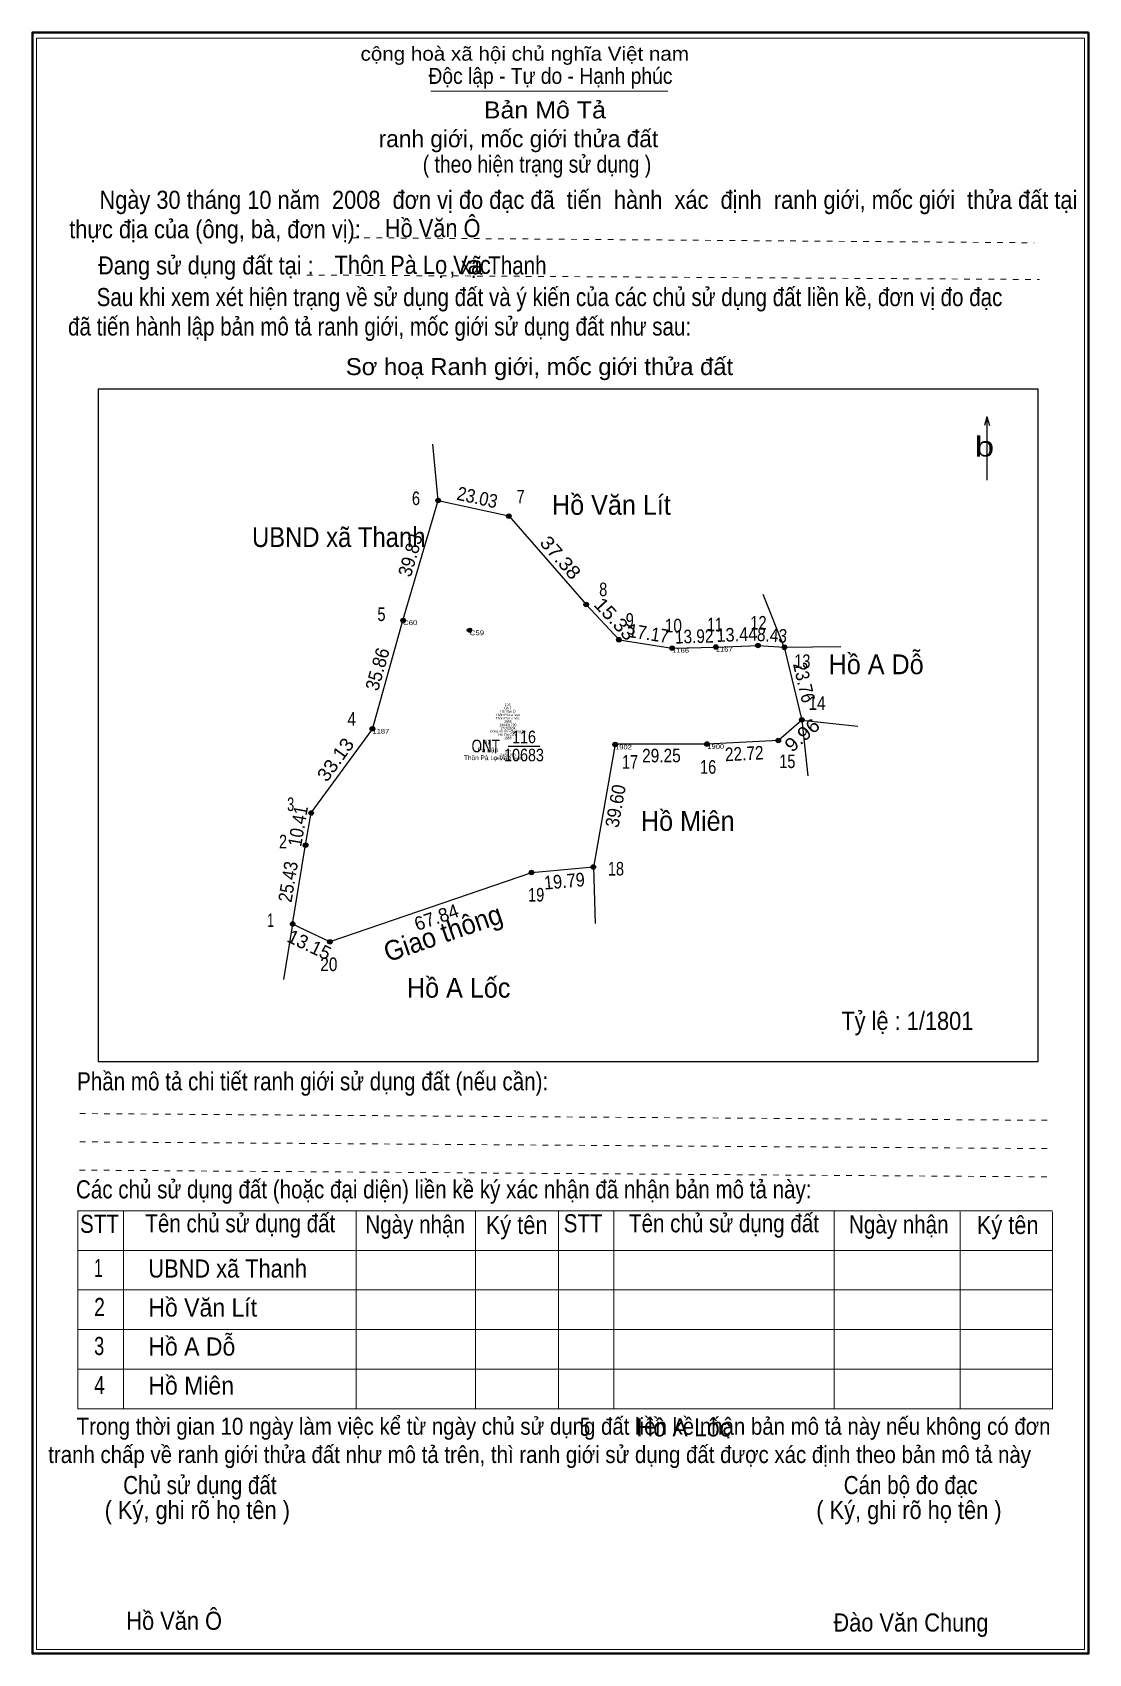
# Model space of a CAD drawing. Header units: metres. Extents: x 987.7 to 1006.3, y 990.8 to 1019.5.
import ezdxf
from ezdxf.enums import TextEntityAlignment as Align

# ---------------------------------------------------------------- set-up
doc = ezdxf.new("R2010")
doc.units = ezdxf.units.M
doc.header["$LTSCALE"] = 0.096
doc.header["$PDMODE"] = 32
doc.header["$PDSIZE"] = 0.048
doc.linetypes.add('DOTTED', pattern=[1.5, 0.3, -1.2])
for name, color, linetype in [('1', 7, 'Continuous'), ('15', 7, 'Continuous'), ('5', 7, 'Continuous'), ('54', 7, 'Continuous')]:
    doc.layers.add(name, color=color, linetype=linetype)
for name, color, linetype, lineweight in [('10', 7, 'Continuous', 25), ('13', 7, 'Continuous', 25), ('2', 7, 'Continuous', 13), ('3', 7, 'Continuous', 25), ('4', 7, 'Continuous', 13)]:
    doc.layers.add(name, color=color, linetype=linetype, lineweight=lineweight)

msp = doc.modelspace()

# ---------------------------------------------------------------- hatches: boundary and pattern name
at = {"layer": '3'}
for points in [[(994.88349, 1011.213, 1), (994.80349, 1011.213, 1)], [(996.13192, 1010.93643, 1), (996.05192, 1010.93643, 1)], [(997.49808, 1009.37368, 1), (997.41808, 1009.37368, 1)], [(994.26428, 1009.08934, 1), (994.18428, 1009.08934, 1)], [(995.40018, 1008.91718, 1), (995.39685, 1008.91718, 1)], [(995.4, 1008.93), (995.4, 1008.93), (995.4, 1008.94), (995.4, 1008.94)], [(995.41, 1008.92), (995.42, 1008.92), (995.42, 1008.92), (995.41, 1008.92)], [(998.07675, 1008.74947, 1), (997.99675, 1008.74947, 1)], [(999.01863, 1008.60008, 1), (998.93863, 1008.60008, 1)], [(999.79112, 1008.62229, 1), (999.71112, 1008.62229, 1)], [(1000.53695, 1008.64839, 1), (1000.45695, 1008.64839, 1)], [(1001.004, 1008.61674, 1), (1000.924, 1008.61674, 1)], [(993.72003, 1007.17338, 1), (993.64003, 1007.17338, 1)], [(1001.31, 1007.33332, 1), (1001.23, 1007.33332, 1)], [(998.01067, 1006.89682, 1), (997.93067, 1006.89682, 1)], [(999.63506, 1006.90459, 1), (999.55506, 1006.90459, 1)], [(1000.89515, 1006.96735, 1), (1000.81515, 1006.96735, 1)], [(992.63821, 1005.68505, 1), (992.55821, 1005.68505, 1)], [(992.5388, 1005.11526, 1), (992.4588, 1005.11526, 1)], [(996.53121, 1004.6321, 1), (996.45121, 1004.6321, 1)], [(997.62581, 1004.73151, 1), (997.54581, 1004.73151, 1)], [(992.31, 1003.72188, 1), (992.23, 1003.72188, 1)], [(992.96864, 1003.407, 1), (992.88864, 1003.407, 1)]]:
    msp.add_hatch(color=256, dxfattribs=at).paths.add_polyline_path(points)

# ---------------------------------------------------------------- linework, layer by layer
at = {"layer": '10'}
for p, q in [((994.84, 1011.21), (994.75, 1012.21)), ((1000.96, 1008.62), (1000.59, 1009.55)), ((1000.96, 1008.62), (1001.96, 1008.63)), ((1001.27, 1007.33), (1002.26, 1007.22)), ((1001.27, 1007.33), (1001.38, 1006.34)), ((997.59, 1004.73), (997.62, 1003.73)), ((992.27, 1003.72), (992.11, 1002.74))]:
    msp.add_line(p, q, dxfattribs=at)
msp.add_lwpolyline([(992.27, 1003.72), (992.5, 1005.12), (992.6, 1005.69), (993.68, 1007.17), (994.22, 1009.09), (994.84, 1011.21), (996.09, 1010.94), (997.46, 1009.37), (998.04, 1008.75), (998.98, 1008.6), (999.75, 1008.62), (1000.5, 1008.65), (1000.96, 1008.62), (1001.27, 1007.33), (1000.86, 1006.97), (999.6, 1006.9), (997.97, 1006.9), (997.59, 1004.73), (996.49, 1004.63), (992.93, 1003.41)], close=True, dxfattribs=at)
at = {"layer": '13'}
msp.add_line((996.08, 1006.87), (996.64, 1006.87), dxfattribs=at)
at = {"layer": '2'}
for p, q in [((994.71, 1018.45), (998.9, 1018.45)), ((988.47, 998.65), (1005.7, 998.65)), ((988.47, 995.15), (988.47, 998.65)), ((989.28, 995.15), (989.28, 998.65)), ((993.39, 995.15), (993.39, 998.65)), ((995.5, 995.15), (995.5, 998.65)), ((996.97, 995.15), (996.97, 998.65)), ((997.95, 995.15), (997.95, 998.65)), ((1001.84, 995.15), (1001.84, 998.65)), ((1004.07, 995.15), (1004.07, 998.63)), ((1005.7, 995.15), (1005.7, 998.63)), ((988.47, 997.95), (1005.7, 997.95)), ((988.47, 997.25), (1005.7, 997.25)), ((988.47, 996.55), (1005.7, 996.55)), ((988.47, 995.85), (1005.7, 995.85)), ((988.47, 995.15), (1005.7, 995.15))]:
    msp.add_line(p, q, dxfattribs=at)
at = {"layer": '2', "linetype": 'DOTTED'}
for p, q in [((993.32, 1015.86), (1005.38, 1015.77)), ((992.52, 1015.2), (1005.47, 1015.12)), ((988.51, 1000.37), (1005.68, 1000.25)), ((988.51, 999.87), (1005.68, 999.75)), ((988.5, 999.37), (1005.67, 999.25))]:
    msp.add_line(p, q, dxfattribs=at)
at = {"layer": '2', "lineweight": 25}
for p, q in [((1004.54, 1012.69), (1004.5, 1012.54)), ((1004.54, 1012.7), (1004.54, 1011.57)), ((1004.54, 1012.69), (1004.59, 1012.54))]:
    msp.add_line(p, q, dxfattribs=at)
at = {"layer": '2', "lineweight": 40}
msp.add_lwpolyline([(1006.34, 1019.49), (987.67, 1019.49), (987.67, 990.82), (1006.34, 990.82)], close=True, dxfattribs=at)
at = {"layer": '2'}
msp.add_lwpolyline([(1006.27, 1019.39), (987.74, 1019.39), (987.74, 990.89), (1006.27, 990.89)], close=True, dxfattribs=at)
at = {"layer": '2', "lineweight": 25}
msp.add_lwpolyline([(988.83, 1001.29), (1005.45, 1001.29), (1005.45, 1013.18), (988.83, 1013.18)], close=True, dxfattribs=at)
at = {"layer": '3', "lineweight": 13}
for points in [[(995.4, 1008.93), (995.4, 1008.93), (995.4, 1008.94), (995.4, 1008.94)], [(995.41, 1008.92), (995.42, 1008.92), (995.42, 1008.92), (995.41, 1008.92)]]:
    msp.add_lwpolyline(points, close=True, dxfattribs=at)
at = {"layer": '3'}
for centre in [(994.84349, 1011.213), (996.09192, 1010.93643), (997.45808, 1009.37368), (994.22428, 1009.08934), (998.03675, 1008.74947), (998.97863, 1008.60008), (999.75112, 1008.62229), (1000.49695, 1008.64839), (1000.964, 1008.61674), (993.68003, 1007.17338), (1001.27, 1007.33332), (997.97067, 1006.89682), (999.59506, 1006.90459), (1000.85515, 1006.96735), (992.59821, 1005.68505), (992.4988, 1005.11526), (996.49121, 1004.6321), (997.58581, 1004.73151), (992.27, 1003.72188), (992.92864, 1003.407)]:
    msp.add_circle(centre, 0.04, dxfattribs=at)
at = {"layer": '3', "lineweight": 13}
msp.add_circle((995.39851, 1008.91718), 0.00167, dxfattribs=at)
for radius, start, end in [(0.01388, 49.34484, 48.4242), (0.01111, 49.22592, 47.74531)]:
    msp.add_arc((995.39851, 1008.91718), radius, start, end, dxfattribs=at)
at = {"layer": '3'}
for p in [(995.38, 1008.92), (995.4, 1008.9), (995.41, 1008.93)]:
    msp.add_point(p, dxfattribs=at)
at = {"layer": '4'}
for p, q in [((997.99, 1006.9), (997.95, 1006.9)), ((997.97, 1006.88), (997.97, 1006.91)), ((999.61, 1006.9), (999.58, 1006.9)), ((999.6, 1006.89), (999.6, 1006.92))]:
    msp.add_line(p, q, dxfattribs=at)

# ---------------------------------------------------------------- texts
at = {"layer": '1'}
for s, width, p in [('6', 0.8, (994.45, 1011.13)), ('7', 0.8, (996.3, 1011.16)), ('8', 0.8, (997.76, 1009.52)), ('5', 0.8, (993.84, 1009.08)), ('9', 0.8, (998.23, 1008.98)), ('10', 0.85, (999, 1008.88)), ('11', 0.75, (999.735, 1008.9)), ('12', 0.8, (1000.505, 1008.93)), ('13', 0.8, (1001.28, 1008.25)), ('4', 0.85, (993.315, 1007.23)), ('14', 0.85, (1001.54, 1007.51)), ('17', 0.8, (998.235, 1006.47)), ('16', 0.8, (999.615, 1006.38)), ('15', 0.8, (1001.015, 1006.48)), ('3', 0.7, (992.235, 1005.72)), ('2', 0.8, (992.1, 1005.06)), ('18', 0.8, (997.985, 1004.58)), ('19', 0.8, (996.575, 1004.12)), ('1', 0.65, (991.88, 1003.67)), ('20', 0.85, (992.91, 1002.89))]:
    msp.add_text(s, height=0.24, dxfattribs=dict(at, width=width)).set_placement(p, align=Align.CENTER)
at = {"layer": '13', "width": 0.8}
msp.add_text('ONT ', height=0.2221, dxfattribs=at).set_placement((996, 1006.76), align=Align.RIGHT)
at = {"layer": '13', "width": 0.85}
for s, p in [('116', (996.36, 1006.92)), ('10683', (996.36, 1006.6))]:
    msp.add_text(s, height=0.2221, dxfattribs=at).set_placement(p, align=Align.CENTER)
at = {"layer": '15'}
for s, width, p in [('41', 0.8, (995.71, 1006.9)), ('Pả Lập', 0.95, (995.72, 1006.76))]:
    msp.add_text(s, height=0.08328, dxfattribs=dict(at, width=width)).set_placement(p, align=Align.CENTER)
msp.add_text('Thôn Pà Lọ Vạc', height=0.08328, dxfattribs=at).set_placement((995.71, 1006.62), align=Align.CENTER)
at = {"layer": '2'}
for s, height, width, p in [('cộng hoà xã hội chủ nghĩa Việt nam', 0.2474, 1.1, (993.47, 1018.99)), ('Độc lập - Tự do - Hạnh phúc', 0.2828, 0.9, (994.67, 1018.58)), ('Bản Mô Tả', 0.3, 1.1, (995.65, 1017.97)), ('( theo hiện trạng sử dụng )', 0.3, 0.85, (994.57, 1017.01)), ('     Ngày 30 tháng 10 năm  2008  đơn vị đo đạc đã  tiến  hành  xác  định  ranh giới, mốc giới  thửa đất tại ', 0.32, 0.9, (988.32, 1016.37)), ('thực địa của (ông, bà, đơn vị): ', 0.32, 0.9, (988.32, 1015.85)), ('Đang sử dụng đất tại :', 0.32, 0.9, (988.83, 1015.21)), (', xã Thanh', 0.32, 0.85, (995.04, 1015.21)), ('     Sau khi xem xét hiện trạng về sử dụng đất và ý kiến của các chủ sử dụng đất liền kề, đơn vị đo đạc ', 0.32, 0.85, (988.3, 1014.65)), ('đã tiến hành lập bản mô tả ranh giới, mốc giới sử dụng đất như sau:', 0.32, 0.85, (988.3, 1014.13)), ('Sơ hoạ Ranh giới, mốc giới thửa đất', 0.3, 1.05, (993.21, 1013.43)), ('Phần mô tả chi tiết ranh giới sử dụng đất (nếu cần):', 0.32, 0.85, (988.46, 1000.78)), ('Các chủ sử dụng đất (hoặc đại diện) liền kề ký xác nhận đã nhận bản mô tả này:', 0.32, 0.85, (988.44, 998.87)), ('     Trong thời gian 10 ngày làm việc kể từ ngày chủ sử dụng đất liền kề nhận bản mô tả này nếu không có đơn ', 0.3, 0.9, (987.95, 994.69)), ('tranh chấp về ranh giới thửa đất như mô tả trên, thì ranh giới sử dụng đất được xác định theo bản mô tả này', 0.3, 0.9, (987.95, 994.19))]:
    msp.add_text(s, height=height, dxfattribs=dict(at, width=width)).set_placement(p)
msp.add_text('ranh giới, mốc giới thửa đất', height=0.3, dxfattribs=at).set_placement((993.79, 1017.46))
for s, height, width, p in [('b', 0.3535, 1.3, (1004.5, 1011.99)), ('Hồ Văn Lít', 0.35, 0.95, (997.905, 1010.96)), ('UBND xã Thanh', 0.35, 0.9, (993.085, 1010.39)), ('Hồ A Dỗ', 0.35, 0.95, (1002.585, 1008.14)), ('Hồ Miên', 0.35, 0.95, (999.255, 1005.37)), ('Hồ A Lốc', 0.35, 0.95, (995.205, 1002.42)), ('STT', 0.32, 0.85, (988.855, 998.26)), ('Tên chủ sử dụng đất', 0.32, 0.85, (991.345, 998.27)), ('Ngày nhận', 0.32, 0.85, (994.435, 998.25)), ('Ký tên', 0.32, 0.9, (996.23, 998.24)), ('STT', 0.32, 0.85, (997.405, 998.27)), ('Tên chủ sử dụng đất', 0.32, 0.85, (999.895, 998.27)), ('Ngày nhận', 0.32, 0.85, (1002.985, 998.25)), ('Ký tên', 0.32, 0.9, (1004.91, 998.24)), ('Chủ sử dụng đất', 0.32, 0.85, (990.63, 993.64)), ('Cán bộ đo đạc', 0.32, 0.85, (1003.195, 993.64)), ('( Ký, ghi rõ họ tên )', 0.32, 0.9, (990.585, 993.2)), ('( Ký, ghi rõ họ tên )', 0.32, 0.9, (1003.165, 993.2)), ('( Ký, ghi rõ họ tên )', 0.32, 0.9, (1003.165, 993.2))]:
    msp.add_text(s, height=height, dxfattribs=dict(at, width=width)).set_placement(p, align=Align.CENTER)
at = {"layer": '2', "width": 0.95}
msp.add_text('Giao thông', height=0.35, rotation=18.977, dxfattribs=at).set_placement((994.98309, 1003.39838), align=Align.CENTER)
at = {"layer": '3'}
for s, height, rotation, width, p in [('23.03', 0.24, 347.509, 0.9, (995.50905, 1011.15046)), ('39.83', 0.24, 73.744, 0.95, (994.46538, 1010.21141)), ('37.38', 0.24, 311.16, 1.1, (996.91375, 1010.12398)), ('15.33', 0.24, 312.832, 1.1, (997.87909, 1009.03658)), ('17.17', 0.2399, 350.987, 0.9, (998.54621, 1008.7435)), ('13.92', 0.24, 1.647, 0.85, (999.37155, 1008.69011)), ('13.44', 0.24, 2.004, 0.9, (1000.1258, 1008.72245)), ('8.43', 0.24, 356.123, 0.85, (1000.73689, 1008.71191)), ('35.86', 0.2399, 74.142, 0.95, (993.88431, 1008.19722)), ('23.76', 0.24, 283.41, 0.9, (1001.19635, 1007.96783)), ('9.96', 0.24, 41.419, 1.1, (1001.35561, 1006.97314)), ('33.13', 0.24, 53.988, 1.05, (993.124, 1006.55945)), ('29.25', 0.2399, 0.274, 0.85, (998.78943, 1006.58167)), ('22.72', 0.24, 2.851, 0.85, (1000.25903, 1006.61738)), ('39.60', 0.24, 79.922, 0.95, (998.09559, 1005.789)), ('10.41', 0.24, 80.104, 0.9, (992.48183, 1005.43438)), ('25.43', 0.24, 80.675, 0.9, (992.30756, 1004.45056)), ('19.79', 0.24, 5.189, 0.9, (997.08415, 1004.36216))]:
    msp.add_text(s, height=height, rotation=rotation, dxfattribs=dict(at, width=width)).set_placement(p, align=Align.CENTER)
for s, height, rotation, p in [('67.84', 0.24, 18.977, (994.85098, 1003.72757)), ('13.15', 0.2399, 334.449, (992.51325, 1003.24634))]:
    msp.add_text(s, height=height, rotation=rotation, dxfattribs=at).set_placement(p, align=Align.CENTER)
at = {"layer": '4'}
for s, width, p in [('Hồ Văn Ô', 0.9, (993.9, 1015.87)), ('Thôn Pà Lọ Vạc', 0.9, (993.01, 1015.22)), ('Tỷ lệ : 1/1801', 0.9, (1001.97, 1001.85)), ('1', 0.65, (988.76, 997.48)), ('UBND xã Thanh', 0.9, (989.72, 997.47)), ('2', 0.8, (988.76, 996.79)), ('Hồ Văn Lít', 0.95, (989.72, 996.78)), ('3', 0.75, (988.76, 996.1)), ('Hồ A Dỗ', 0.95, (989.72, 996.09)), ('4', 0.8, (988.76, 995.41)), ('Hồ Miên', 0.95, (989.72, 995.4)), ('5', 0.75, (997.35, 994.67)), ('Hồ A Lốc', 0.95, (998.35, 994.66)), ('Hồ Văn Ô', 0.9, (989.33, 991.24)), ('Đào Văn Chung', 0.9, (1001.83, 991.21))]:
    msp.add_text(s, height=0.32, dxfattribs=dict(at, width=width)).set_placement(p)
at = {"layer": '5'}
for s, width, p in [('C60 ', 1.25, (994.22, 1009.01)), ('C59 ', 1.25, (995.4, 1008.83)), ('1167', 1.2, (999.75, 1008.54)), ('1166', 1.2, (998.98, 1008.52)), ('1187', 1.2, (993.68, 1007.09)), ('1902', 1.2, (997.97, 1006.81)), ('1900', 1.2, (999.6, 1006.82))]:
    msp.add_text(s, height=0.08328, dxfattribs=dict(at, width=width)).set_placement(p)
at = {"layer": '54'}
for s, width, p in [('Hồ Văn Ô', 0.9, (996.075, 1007.46)), ('ONT', 0.9, (996.075, 1007.52)), ('116', 0.8, (996.07, 1007.58)), ('Thôn Pà Lọ Vạc', 0.85, (996.075, 1007.4)), ('Thôn Pà Lọ Vạc', 0.85, (996.075, 1007.34)), ('190431720', 0.85, (996.075, 1007.22)), ('17/7/2004', 0.85, (996.075, 1007.16)), ('1955', 0.85, (996.075, 1007.28)), ('Công an tỉnh Quảng Trị', 0.9, (996.075, 1007.11)), ('Hồ Thị Cùm', 0.9, (996.07, 1007.05)), ('1965', 0.85, (996.075, 1006.99)), ('Công an xã Thanh', 0.85, (996.07, 1006.63)), ('24/5/1998', 0.85, (996.075, 1006.69)), ('23/7', 0.75, (996.075, 1006.75))]:
    msp.add_text(s, height=0.0444, dxfattribs=dict(at, width=width)).set_placement(p, align=Align.CENTER)

doc.saveas('drawing.dxf')
